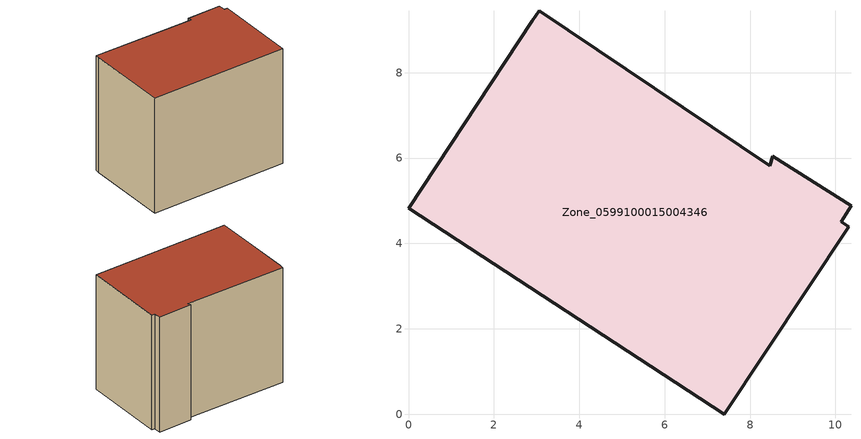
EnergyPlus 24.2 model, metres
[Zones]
Zone_0599100015004346
 floor ground (C_G): 8.46,5.82 8.53,6.04 10.37,4.88 10.14,4.5 10.31,4.4 7.4,0 0,4.82 2.89,9.21 3.07,9.45 z0.79
 wall outside (C_F): 2.89,9.21 0,4.82 7.4,0 10.31,4.4 10.14,4.5 10.37,4.88 8.53,6.04 8.46,5.82 3.07,9.45 2.89,9.21 z0.79:8.28
 roof outside (C_R): 8.46,5.82 3.07,9.45 2.89,9.21 0,4.82 7.4,0 10.31,4.4 10.14,4.5 10.37,4.88 8.53,6.04 z8.28
[BUILDING]
Pand.0599100015004346: North Axis=0; Terrain=City; Loads Convergence Tolerance Value=0.04; Temperature Convergence Tolerance Value=0.4; Solar Distribution=FullExterior; Maximum Number of Warmup Days=25; Minimum Number of Warmup Days=1
[Site:Location]
Rotterdam.The.Hague.AP_ZH_NLD Design_Conditions: Latitude=51.96; Longitude=4.45; Time Zone=1; Elevation=-4.5
[SITE:GROUNDTEMPERATURE:BUILDINGSURFACE]
18, 18, 18, 18, 18, 18, 18, 18, 18, 18, 18, 18
[MATERIAL] Thermal Absorptance=0.9; Solar Absorptance=0.7; Visible Absorptance=0.7
Name | Roughness | Thickness | Conductivity | Density | Specific Heat
G.TI.1975-1991 | MediumSmooth | 0.15 | 0.288461 | 540 | 1210
F.TI.1975-1991 | Rough | 0.3 | 0.230769 | 1920 | 840
R.TI.1975-1991 | MediumRough | 0.2 | 0.153846 | 1500 | 1000
[CONSTRUCTION]
C_G: G.TI.1975-1991
C_F: F.TI.1975-1991
C_R: R.TI.1975-1991
[ZONE]
Zone_0599100015004346: Type=1; Multiplier=1; Ceiling Height=Autocalculate; Volume=Autocalculate; Floor Area=autocalculate; Part of Total Floor Area=Yes
[ZONEINFILTRATION:DESIGNFLOWRATE]
Infil_Zone_0599100015004346: Zone or ZoneList or Space or SpaceList=Zone_0599100015004346; Schedule=AlwaysOn; Design Flow Rate Calculation Method=Flow/Area; Flow Rate per Floor Area=0.003; Constant Term Coefficient=1; Temperature Term Coefficient=0; Velocity Term Coefficient=0; Velocity Squared Term Coefficient=0
[HVACTEMPLATE:ZONE:IDEALLOADSAIRSYSTEM]
Zone_0599100015004346: Maximum Heating Supply Air Temperature=50; Minimum Cooling Supply Air Temperature=13; Maximum Heating Supply Air Humidity Ratio=0.0156; Minimum Cooling Supply Air Humidity Ratio=0.0077; Heating Limit=NoLimit; Cooling Limit=NoLimit; Dehumidification Control Type=ConstantSensibleHeatRatio; Cooling Sensible Heat Ratio=0.7; Dehumidification Setpoint=60; Humidification Control Type=None; Humidification Setpoint=30; Outdoor Air Method=None; Outdoor Air Flow Rate per Person=0.00944; Outdoor Air Flow Rate per Zone Floor Area=0; Outdoor Air Flow Rate per Zone=0; Demand Controlled Ventilation Type=None; Outdoor Air Economizer Type=NoEconomizer; Heat Recovery Type=None; Sensible Heat Recovery Effectiveness=0.7; Latent Heat Recovery Effectiveness=0.65
[ZONECONTROL:THERMOSTAT]
ThermostatControl_Zone_0599100015004346: Zone or ZoneList=Zone_0599100015004346; Control Type Schedule=DualSetpointControlType; Control 1=Thermostat_Zone_0599100015004346; Temperature Difference Between Cutout And Setpoint=0
[THERMOSTATSETPOINT:DUALSETPOINT]
Thermostat_Zone_0599100015004346: Heating Setpoint Temperature Schedule=HeatingSetpoint_Zone_0599100015004346; Cooling Setpoint Temperature Schedule=CoolingSetpoint_Zone_0599100015004346
[SCHEDULE:COMPACT]
HeatingSetpoint_Zone_0599100015004346: Through: 12/31, For: AllDays, Until: 24:00, 21
CoolingSetpoint_Zone_0599100015004346: Through: 12/31, For: AllDays, Until: 24:00, 24
DualSetpointControlType: Through: 12/31, For: AllDays, Until: 24:00, 4
AlwaysOn: Through: 12/31, For: AllDays, Until: 24:00, 1
